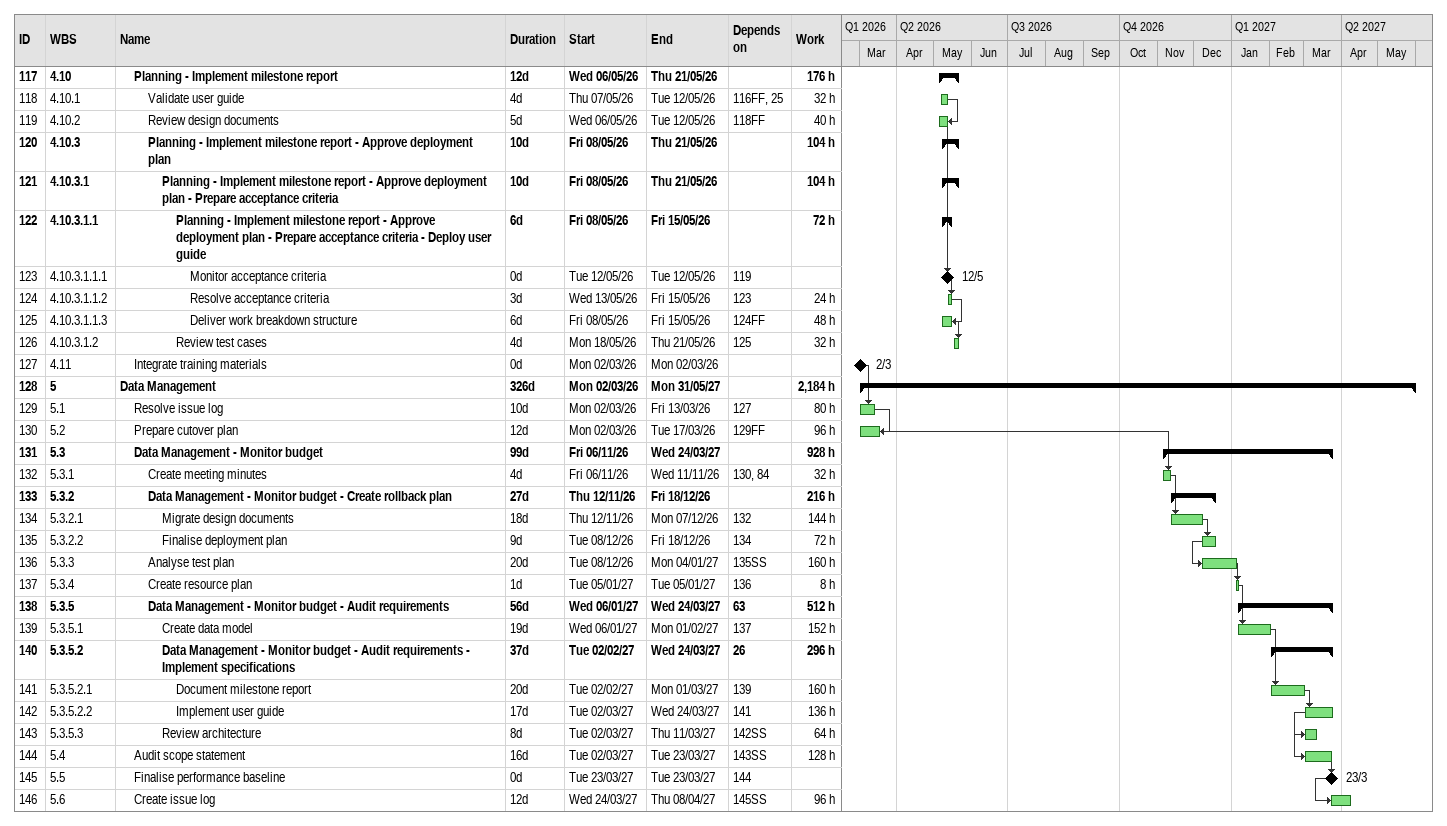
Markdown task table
| ID | WBS | Task | Duration | Start | Finish | Predecessors | Work (h) |
|---|---|---|---|---|---|---|---|
| 117 | 4.10 | **Planning - Implement milestone report** | 12d | 2026-05-06 | 2026-05-21 |  | 176 |
| 118 | 4.10.1 | Validate user guide | 4d | 2026-05-07 | 2026-05-12 | 116FF, 25 | 32 |
| 119 | 4.10.2 | Review design documents | 5d | 2026-05-06 | 2026-05-12 | 118FF | 40 |
| 120 | 4.10.3 | **Planning - Implement milestone report - Approve deployment plan** | 10d | 2026-05-08 | 2026-05-21 |  | 104 |
| 121 | 4.10.3.1 | **Planning - Implement milestone report - Approve deployment plan - Prepare acceptance criteria** | 10d | 2026-05-08 | 2026-05-21 |  | 104 |
| 122 | 4.10.3.1.1 | **Planning - Implement milestone report - Approve deployment plan - Prepare acceptance criteria - Deploy user guide** | 6d | 2026-05-08 | 2026-05-15 |  | 72 |
| 123 | 4.10.3.1.1.1 | Monitor acceptance criteria | 0d | 2026-05-12 | 2026-05-12 | 119 |  |
| 124 | 4.10.3.1.1.2 | Resolve acceptance criteria | 3d | 2026-05-13 | 2026-05-15 | 123 | 24 |
| 125 | 4.10.3.1.1.3 | Deliver work breakdown structure | 6d | 2026-05-08 | 2026-05-15 | 124FF | 48 |
| 126 | 4.10.3.1.2 | Review test cases | 4d | 2026-05-18 | 2026-05-21 | 125 | 32 |
| 127 | 4.11 | Integrate training materials | 0d | 2026-03-02 | 2026-03-02 |  |  |
| 128 | 5 | **Data Management** | 326d | 2026-03-02 | 2027-05-31 |  | 2184 |
| 129 | 5.1 | Resolve issue log | 10d | 2026-03-02 | 2026-03-13 | 127 | 80 |
| 130 | 5.2 | Prepare cutover plan | 12d | 2026-03-02 | 2026-03-17 | 129FF | 96 |
| 131 | 5.3 | **Data Management - Monitor budget** | 99d | 2026-11-06 | 2027-03-24 |  | 928 |
| 132 | 5.3.1 | Create meeting minutes | 4d | 2026-11-06 | 2026-11-11 | 130, 84 | 32 |
| 133 | 5.3.2 | **Data Management - Monitor budget - Create rollback plan** | 27d | 2026-11-12 | 2026-12-18 |  | 216 |
| 134 | 5.3.2.1 | Migrate design documents | 18d | 2026-11-12 | 2026-12-07 | 132 | 144 |
| 135 | 5.3.2.2 | Finalise deployment plan | 9d | 2026-12-08 | 2026-12-18 | 134 | 72 |
| 136 | 5.3.3 | Analyse test plan | 20d | 2026-12-08 | 2027-01-04 | 135SS | 160 |
| 137 | 5.3.4 | Create resource plan | 1d | 2027-01-05 | 2027-01-05 | 136 | 8 |
| 138 | 5.3.5 | **Data Management - Monitor budget - Audit requirements** | 56d | 2027-01-06 | 2027-03-24 | 63 | 512 |
| 139 | 5.3.5.1 | Create data model | 19d | 2027-01-06 | 2027-02-01 | 137 | 152 |
| 140 | 5.3.5.2 | **Data Management - Monitor budget - Audit requirements - Implement specifications** | 37d | 2027-02-02 | 2027-03-24 | 26 | 296 |
| 141 | 5.3.5.2.1 | Document milestone report | 20d | 2027-02-02 | 2027-03-01 | 139 | 160 |
| 142 | 5.3.5.2.2 | Implement user guide | 17d | 2027-03-02 | 2027-03-24 | 141 | 136 |
| 143 | 5.3.5.3 | Review architecture | 8d | 2027-03-02 | 2027-03-11 | 142SS | 64 |
| 144 | 5.4 | Audit scope statement | 16d | 2027-03-02 | 2027-03-23 | 143SS | 128 |
| 145 | 5.5 | Finalise performance baseline | 0d | 2027-03-23 | 2027-03-23 | 144 |  |
| 146 | 5.6 | Create issue log | 12d | 2027-03-24 | 2027-04-08 | 145SS | 96 |
